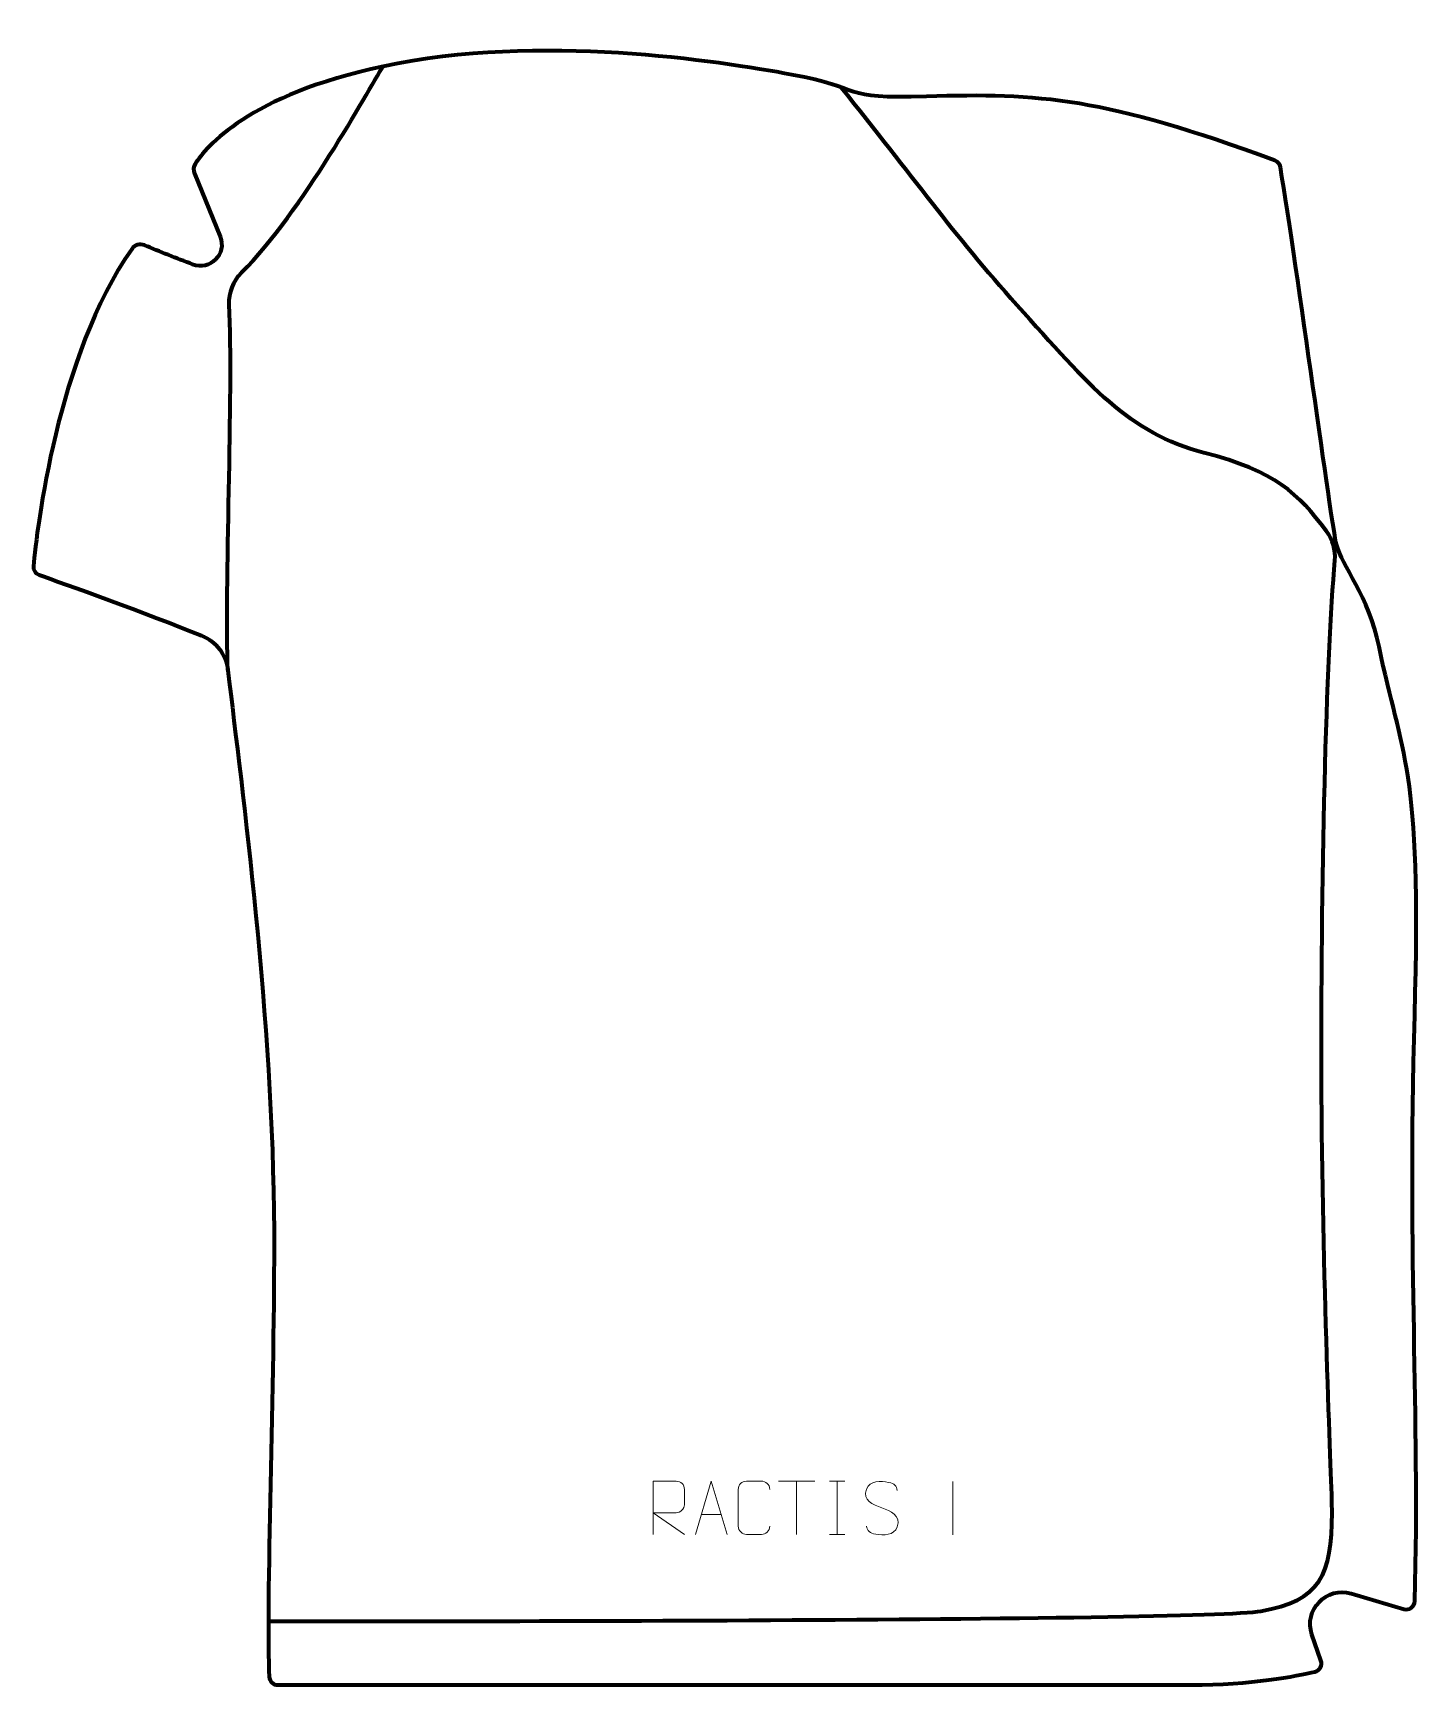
# Model space of a CAD drawing. Header units: millimetres. Extents: x -325 to 327, y -383 to 392.
import ezdxf

# ---------------------------------------------------------------- set-up
doc = ezdxf.new("R2010")
doc.units = ezdxf.units.MM
doc.header["$MEASUREMENT"] = 0
for name, color, linetype in [('layer 1', 7, 'Continuous'), ('layer 2', 7, 'Continuous'), ('layer 3', 7, 'Continuous')]:
    doc.layers.add(name, color=color, linetype=linetype)

msp = doc.modelspace()

# ---------------------------------------------------------------- linework, layer by layer
at = {"layer": 'layer 1', "color": 250, "lineweight": 9}
for points, knots in [([(-33.6153, -312.8171), (-33.6153, -312.8171), (-33.6153, -287.8636), (-33.6153, -287.8636), (-33.6153, -287.8636), (-30.0205, -287.8636), (-26.425, -287.8636), (-22.8298, -287.8636), (-22.8298, -287.8636), (-20.5045, -287.9013), (-18.9472, -289.3913), (-18.9513, -291.7577), (-18.9513, -291.7577), (-18.9517, -293.7932), (-18.9517, -296.8526), (-18.9513, -298.8886), (-18.9513, -298.8886), (-18.9578, -300.7641), (-20.7701, -302.7059), (-22.7796, -302.725), (-22.7796, -302.725), (-22.7796, -302.725), (-33.6153, -302.725), (-33.6153, -302.725), (-33.6153, -302.725), (-33.6153, -302.725), (-18.9606, -312.8171), (-18.9606, -312.8171)], [0, 0, 0, 0, 0.125, 0.125, 0.125, 0.125, 0.25, 0.25, 0.25, 0.25, 0.375, 0.375, 0.375, 0.375, 0.5, 0.5, 0.5, 0.5, 0.625, 0.625, 0.625, 0.625, 0.75, 0.75, 0.75, 0.75, 1, 1, 1, 1]), ([(-13.7538, -312.8171), (-13.7538, -312.8171), (-6.3828, -287.8636), (-6.3828, -287.8636), (-6.3828, -287.8636), (-6.3828, -287.8636), (1.1871, -312.8171), (1.1871, -312.8171)], [0, 0, 0, 0, 0.33333333, 0.33333333, 0.33333333, 0.33333333, 1, 1, 1, 1]), ([(21.1396, -308.9994), (20.9998, -311.3228), (19.3226, -312.8024), (17.1749, -312.8132), (17.1749, -312.8132), (14.843, -312.8128), (12.5111, -312.8128), (10.1796, -312.8132), (10.1796, -312.8132), (8.2546, -312.9186), (6.2825, -311.0341), (6.2937, -309.0168), (6.2937, -309.0168), (6.2941, -303.2467), (6.2941, -297.477), (6.2937, -291.7077), (6.2937, -291.7077), (6.2979, -289.5696), (8.0446, -287.8504), (10.197, -287.8639), (10.197, -287.8639), (12.5227, -287.8639), (14.8488, -287.8639), (17.1749, -287.8639), (17.1749, -287.8639), (19.1215, -287.8284), (21.1129, -289.3199), (21.1396, -291.7575)], [0, 0, 0, 0, 0.125, 0.125, 0.125, 0.125, 0.25, 0.25, 0.25, 0.25, 0.375, 0.375, 0.375, 0.375, 0.5, 0.5, 0.5, 0.5, 0.625, 0.625, 0.625, 0.625, 0.75, 0.75, 0.75, 0.75, 1, 1, 1, 1]), ([(73.7166, -300.3403), (69.4683, -298.8699), (64.5602, -297.0741), (66.5653, -291.5538), (66.5653, -291.5538), (68.0688, -287.4139), (73.2824, -287.8024), (76.886, -288.4035), (76.886, -288.4035), (79.7466, -288.8807), (80.6113, -290.0939), (80.9219, -292.178)], [0, 0, 0, 0, 0.25, 0.25, 0.25, 0.25, 0.5, 0.5, 0.5, 0.5, 1, 1, 1, 1]), ([(73.7166, -300.3404), (77.7352, -301.9871), (82.7647, -303.8754), (80.9307, -309.2357), (80.9307, -309.2357), (79.4709, -313.5021), (74.5601, -313.2454), (70.834, -312.6907), (70.834, -312.6907), (68.084, -312.2809), (66.8631, -311.0674), (66.4851, -308.9552)], [0, 0, 0, 0, 0.25, 0.25, 0.25, 0.25, 0.5, 0.5, 0.5, 0.5, 1, 1, 1, 1])]:
    msp.add_open_spline(points, degree=3, knots=knots, dxfattribs=at)
for points in [[(25.223, -287.8871), (25.223, -287.8871), (42.2102, -287.8871), (42.2102, -287.8871)], [(33.7168, -312.8171), (33.7168, -312.8171), (33.7168, -287.8636), (33.7168, -287.8636)], [(49.1325, -287.8636), (49.1325, -287.8636), (56.3006, -287.8636), (56.3006, -287.8636)], [(52.7165, -287.8636), (52.7165, -287.8636), (52.7165, -312.8171), (52.7165, -312.8171)], [(107.1023, -288.071), (107.1023, -288.071), (107.1023, -313.0451), (107.1023, -313.0451)], [(-11.0312, -303.5677), (-11.0312, -303.5677), (-1.5355, -303.5677), (-1.5355, -303.5677)], [(49.1325, -312.8171), (49.1325, -312.8171), (56.3006, -312.8171), (56.3006, -312.8171)]]:
    msp.add_open_spline(points, degree=3, dxfattribs=at)
at = {"layer": 'layer 2', "color": 230, "lineweight": 200}
msp.add_open_spline([(-209.8019, -383.4999), (-211.9207, -383.4999), (-213.674, -381.8503), (-213.7953, -379.735), (-213.7953, -379.735), (-215.5183, -349.744), (-211.2412, -238.7206), (-211.5509, -170.2919), (-211.5509, -170.2919), (-212.0064, -69.6487), (-226.4893, 35.2456), (-233.1773, 92.8108), (-233.1773, 92.8108), (-234.0201, 100.0667), (-238.7498, 106.2873), (-245.5206, 109.0294), (-245.5206, 109.0294), (-270.6726, 119.2162), (-310.7693, 133.5732), (-321.8321, 137.5099), (-321.8321, 137.5099), (-323.5579, 138.1237), (-324.6427, 139.8308), (-324.4698, 141.6543), (-324.4698, 141.6543), (-322.8689, 158.5389), (-313.4974, 240.2483), (-278.3268, 290.4073), (-278.3268, 290.4073), (-276.9778, 292.3306), (-274.4844, 293.0711), (-272.3127, 292.1743), (-272.3127, 292.1743), (-265.2282, 289.2491), (-257.0871, 286.0311), (-249.7395, 283.1743), (-249.7395, 283.1743), (-241.5572, 279.9929), (-233.5424, 288.1477), (-236.8603, 296.2754), (-236.8603, 296.2754), (-236.8603, 296.2754), (-248.9366, 325.8562), (-248.9366, 325.8562), (-248.9366, 325.8562), (-249.5472, 327.3523), (-249.4005, 329.0506), (-248.5355, 330.4155), (-248.5355, 330.4155), (-243.6876, 338.0643), (-223.6403, 362.6642), (-160.3227, 376.1445), (-160.3227, 376.1445), (-86.8578, 391.7856), (-3.2219, 378.584), (31.4183, 372.2414), (31.4183, 372.2414), (66.0583, 365.8988), (53.154, 360.7098), (94.6047, 361.9957), (94.6047, 361.9957), (147.4395, 363.635), (178.8043, 361.4259), (258.1892, 331.9451), (258.1892, 331.9451), (259.5339, 331.4459), (260.5094, 330.2698), (260.7454, 328.8555), (260.7454, 328.8555), (268.6264, 281.7148), (284.8098, 160.8122), (287.0721, 151.7155), (287.0721, 151.7155), (289.4999, 141.9549), (302.255, 127.5555), (307.076, 103.9021), (307.076, 103.9021), (317.7183, 51.6864), (327.2017, 49.7465), (323.7868, -69.2987), (323.7868, -69.2987), (320.3535, -188.9637), (326.3613, -252.7957), (323.8171, -344.1461), (323.8171, -344.1461), (323.7441, -346.7725), (321.1998, -348.6165), (318.681, -347.8693), (318.681, -347.8693), (318.681, -347.8693), (294.031, -340.558), (294.031, -340.558), (294.031, -340.558), (282.3357, -337.0888), (271.6106, -348.2895), (275.5836, -359.8239), (275.5836, -359.8239), (275.5836, -359.8239), (279.8056, -372.0819), (279.8056, -372.0819), (279.8056, -372.0819), (280.5761, -374.3188), (279.2507, -376.7318), (276.9481, -377.2765), (276.9481, -377.2765), (268.3156, -379.318), (247.1659, -383.4999), (218.7676, -383.4999), (218.7676, -383.4999), (218.7676, -383.4999), (-209.8019, -383.4999), (-209.8019, -383.4999)], degree=3, knots=[0, 0, 0, 0, 0.03448276, 0.03448276, 0.03448276, 0.03448276, 0.06896552, 0.06896552, 0.06896552, 0.06896552, 0.10344828, 0.10344828, 0.10344828, 0.10344828, 0.13793103, 0.13793103, 0.13793103, 0.13793103, 0.17241379, 0.17241379, 0.17241379, 0.17241379, 0.20689655, 0.20689655, 0.20689655, 0.20689655, 0.24137931, 0.24137931, 0.24137931, 0.24137931, 0.27586207, 0.27586207, 0.27586207, 0.27586207, 0.31034483, 0.31034483, 0.31034483, 0.31034483, 0.34482759, 0.34482759, 0.34482759, 0.34482759, 0.37931034, 0.37931034, 0.37931034, 0.37931034, 0.4137931, 0.4137931, 0.4137931, 0.4137931, 0.44827586, 0.44827586, 0.44827586, 0.44827586, 0.48275862, 0.48275862, 0.48275862, 0.48275862, 0.51724138, 0.51724138, 0.51724138, 0.51724138, 0.55172414, 0.55172414, 0.55172414, 0.55172414, 0.5862069, 0.5862069, 0.5862069, 0.5862069, 0.62068966, 0.62068966, 0.62068966, 0.62068966, 0.65517241, 0.65517241, 0.65517241, 0.65517241, 0.68965517, 0.68965517, 0.68965517, 0.68965517, 0.72413793, 0.72413793, 0.72413793, 0.72413793, 0.75862069, 0.75862069, 0.75862069, 0.75862069, 0.79310345, 0.79310345, 0.79310345, 0.79310345, 0.82758621, 0.82758621, 0.82758621, 0.82758621, 0.86206897, 0.86206897, 0.86206897, 0.86206897, 0.89655172, 0.89655172, 0.89655172, 0.89655172, 0.93103448, 0.93103448, 0.93103448, 0.93103448, 1, 1, 1, 1], dxfattribs=at)
at = {"layer": 'layer 3', "color": 142, "lineweight": 200}
for points, knots in [([(-233.1772, 92.8106), (-234.8046, 129.6226), (-230.5624, 223.1952), (-232.5507, 264.2627), (-232.5507, 264.2627), (-232.8223, 269.8783), (-230.7233, 275.3414), (-226.7676, 279.3362), (-226.7676, 279.3362), (-197.9037, 308.487), (-168.0086, 363.9446), (-160.3226, 376.1447)], [0, 0, 0, 0, 0.25, 0.25, 0.25, 0.25, 0.5, 0.5, 0.5, 0.5, 1, 1, 1, 1]), ([(-214.1963, -353.6213), (-178.7601, -353.622), (223.5306, -353.7338), (251.5447, -348.8408), (251.5447, -348.8408), (279.5588, -343.9477), (285.0131, -331.9233), (285.0131, -302.6385), (285.0131, -302.6385), (285.0131, -288.7595), (280.6704, -201.8912), (280.1134, -106.795), (280.1134, -106.795), (279.5323, -7.5519), (282.459, 100.6528), (286.3247, 144.2117), (286.3247, 144.2117), (286.7622, 149.1446), (285.3588, 154.0662), (282.3754, 158.0194), (282.3754, 158.0194), (269.0524, 175.6756), (258.8278, 186.0367), (224.85, 194.8177), (224.85, 194.8177), (189.3895, 203.9818), (171.3763, 226.0664), (137.1332, 264.057), (137.1332, 264.057), (107.6865, 296.726), (88.1811, 324.732), (54.5988, 366.2647)], [0, 0, 0, 0, 0.11111111, 0.11111111, 0.11111111, 0.11111111, 0.22222222, 0.22222222, 0.22222222, 0.22222222, 0.33333333, 0.33333333, 0.33333333, 0.33333333, 0.44444444, 0.44444444, 0.44444444, 0.44444444, 0.55555556, 0.55555556, 0.55555556, 0.55555556, 0.66666667, 0.66666667, 0.66666667, 0.66666667, 0.77777778, 0.77777778, 0.77777778, 0.77777778, 1, 1, 1, 1])]:
    msp.add_open_spline(points, degree=3, knots=knots, dxfattribs=at)

doc.saveas('drawing.dxf')
